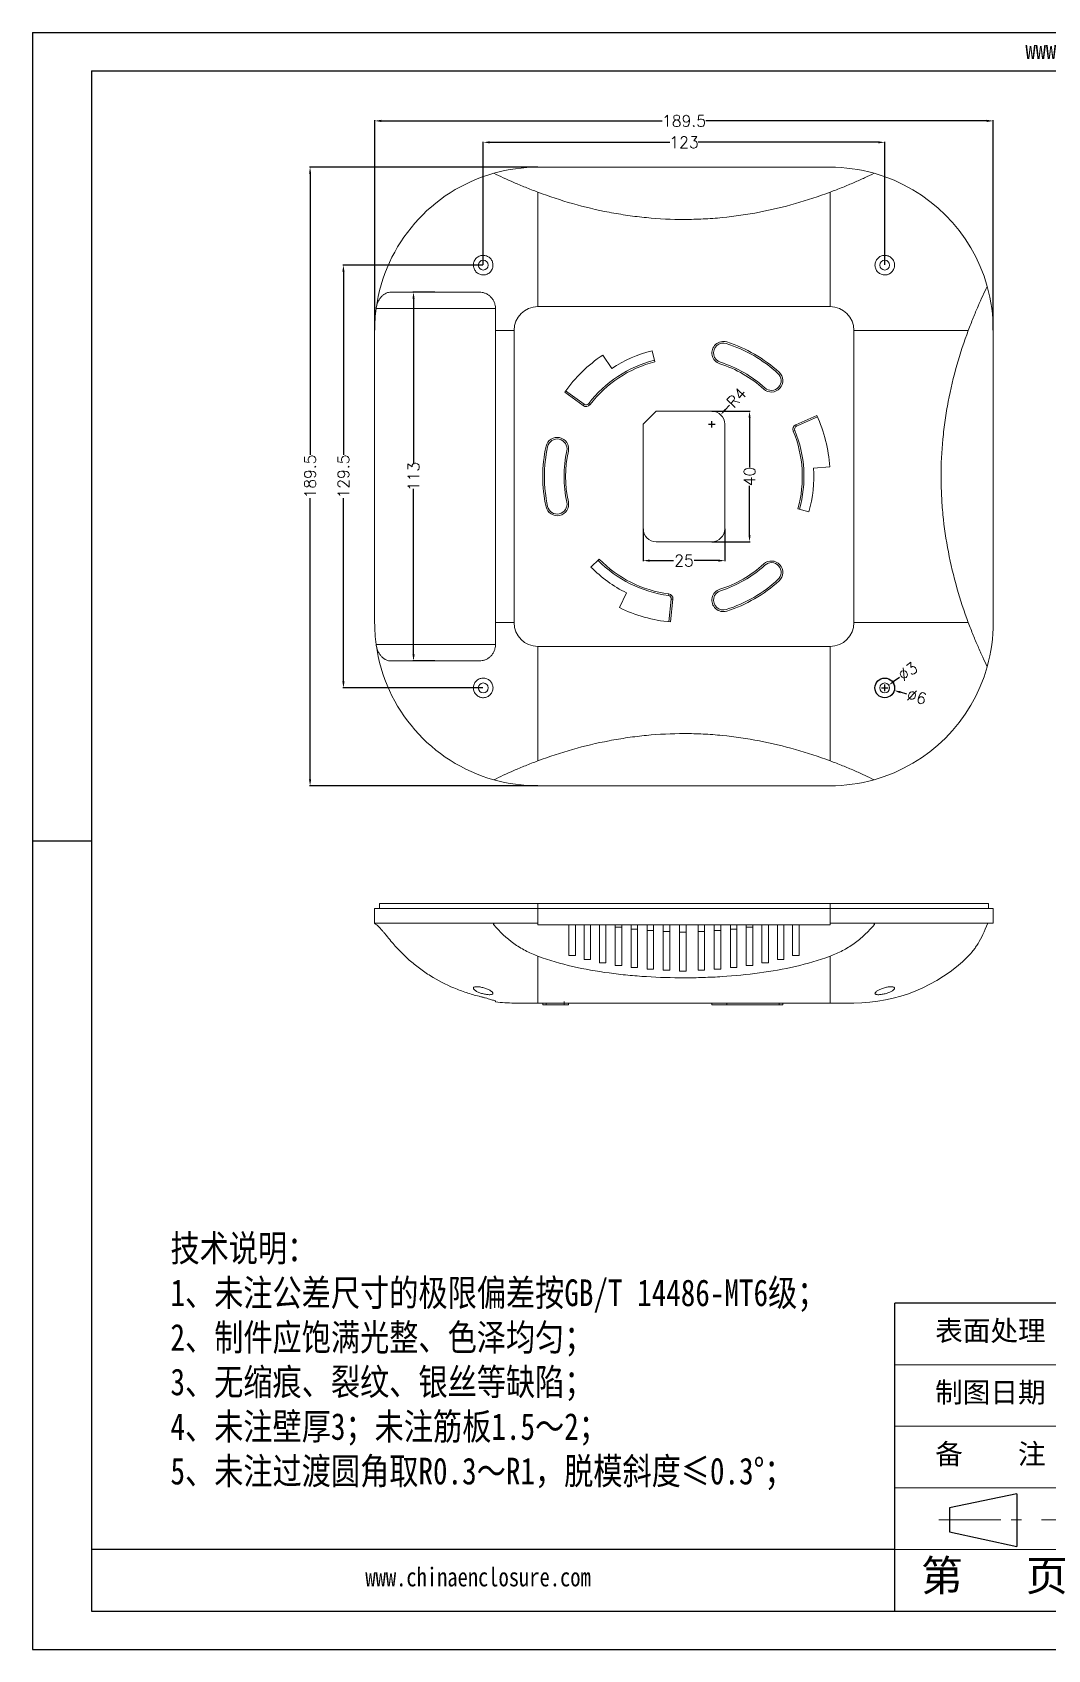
# Model space of a CAD drawing. Header units: inches. Extents: x 1848 to 4019, y 409 to 905.
# Drawn here: x 2683.7 to 2994.7, y 409.8 to 905.2 of the extents above; entities that cross this region are included whole.
import ezdxf

# ---------------------------------------------------------------- set-up
doc = ezdxf.new("R2010")
doc.units = ezdxf.units.IN
doc.linetypes.add('CENTER2', pattern=[28.575, 19.05, -3.175, 3.175, -3.175])
doc.layers.add('文字', color=81, linetype='Continuous')
for name, color, linetype, lineweight in [('粗实线', 7, 'Continuous', 30), ('细实线', 3, 'Continuous', 9), ('细点划线', 2, 'CENTER2', 9)]:
    doc.layers.add(name, color=color, linetype=linetype, lineweight=lineweight)
doc.styles.get("Standard").update_dxf_attribs({"font": 'txt', "bigfont": 'gbcbig.shx'})
doc.styles.add('宋体', font='', dxfattribs={"width": 0.8, "height": 3.5})
doc.styles.get('宋体').set_extended_font_data('SimSun')
doc.dimstyles.new('3.5', dxfattribs={"dimtxt": 3.5, "dimasz": 2, "dimexe": 0.18, "dimexo": 0.0625, "dimgap": 0.25, "dimtad": 0, "dimzin": 12, "dimdsep": 46, "dimtxsty": 'Standard', "dimcen": 1, "dimclrd": 3, "dimclre": 3, "dimadec": 0, "dimazin": 0, "dimtfac": 1, "dimtofl": 0, "dimtmove": 0, "dimatfit": 3, "dimfxl": 0, "dimtolj": 1, "dimtzin": 0, "dimarcsym": 0})

# ---------------------------------------------------------------- blocks, each defined once
blk = doc.blocks.new('*D66')
at = {"color": 3, "lineweight": -2, "transparency": 16777216}
for p, q in [((2838.49, 863.91), (2768.6, 863.91)), ((2768.78, 861.91), (2768.78, 775.83)), ((2768.78, 676.41), (2768.78, 762.5)), ((2838.49, 674.41), (2768.6, 674.41))]:
    blk.add_line(p, q, dxfattribs=at)
at = {"color": 3, "transparency": 16777216}
for points in [[(2768.45, 861.91), (2769.11, 861.91), (2768.78, 863.91)], [(2768.45, 676.41), (2769.11, 676.41), (2768.78, 674.41)]]:
    blk.add_solid(points, dxfattribs=at)
at = {"layer": 'Defpoints', "color": 0, "transparency": 16777216}
for p in [(2768.78, 863.91), (2838.56, 863.91), (2838.56, 674.41)]:
    blk.add_point(p, dxfattribs=at)
at = {"color": 0, "transparency": 16777216, "insert": (2768.78, 769.16), "char_height": 3.5, "attachment_point": 5, "rotation": 90}
blk.add_mtext('\\A1;189.5', dxfattribs=at)
blk = doc.blocks.new('*D67')
at = {"color": 3, "lineweight": -2, "transparency": 16777216}
for p, q in [((2788.56, 813.98), (2788.56, 878.28)), ((2790.56, 878.1), (2876.64, 878.1)), ((2976.06, 878.1), (2889.97, 878.1)), ((2978.06, 813.98), (2978.06, 878.28))]:
    blk.add_line(p, q, dxfattribs=at)
at = {"color": 3, "transparency": 16777216}
for points in [[(2790.56, 878.44), (2790.56, 877.77), (2788.56, 878.1)], [(2976.06, 878.44), (2976.06, 877.77), (2978.06, 878.1)]]:
    blk.add_solid(points, dxfattribs=at)
at = {"layer": 'Defpoints', "color": 0, "transparency": 16777216}
for p in [(2978.06, 878.1), (2788.56, 813.91), (2978.06, 813.91)]:
    blk.add_point(p, dxfattribs=at)
at = {"color": 0, "transparency": 16777216, "insert": (2883.31, 878.1), "char_height": 3.5, "attachment_point": 5}
blk.add_mtext('\\A1;189.5', dxfattribs=at)
blk = doc.blocks.new('*D68')
at = {"color": 3, "lineweight": -2, "transparency": 16777216}
for p, q in [((2821.81, 833.98), (2821.81, 871.72)), ((2823.81, 871.54), (2878.97, 871.54)), ((2942.81, 871.54), (2887.64, 871.54)), ((2944.81, 833.98), (2944.81, 871.72))]:
    blk.add_line(p, q, dxfattribs=at)
at = {"color": 3, "transparency": 16777216}
for points in [[(2823.81, 871.87), (2823.81, 871.2), (2821.81, 871.54)], [(2942.81, 871.87), (2942.81, 871.2), (2944.81, 871.54)]]:
    blk.add_solid(points, dxfattribs=at)
at = {"layer": 'Defpoints', "color": 0, "transparency": 16777216}
for p in [(2944.81, 871.54), (2821.81, 833.91), (2944.81, 833.91)]:
    blk.add_point(p, dxfattribs=at)
at = {"color": 0, "transparency": 16777216, "insert": (2883.31, 871.54), "char_height": 3.5, "attachment_point": 5}
blk.add_mtext('\\A1;123', dxfattribs=at)
blk = doc.blocks.new('*D69')
at = {"color": 3, "lineweight": -2, "transparency": 16777216}
for p, q in [((2821.74, 833.91), (2778.81, 833.91)), ((2778.99, 831.91), (2778.99, 775.83)), ((2778.99, 706.41), (2778.99, 762.5)), ((2821.74, 704.41), (2778.81, 704.41))]:
    blk.add_line(p, q, dxfattribs=at)
at = {"color": 3, "transparency": 16777216}
for points in [[(2778.66, 831.91), (2779.33, 831.91), (2778.99, 833.91)], [(2778.66, 706.41), (2779.33, 706.41), (2778.99, 704.41)]]:
    blk.add_solid(points, dxfattribs=at)
at = {"layer": 'Defpoints', "color": 0, "transparency": 16777216}
for p in [(2821.81, 833.91), (2778.99, 704.41), (2821.81, 704.41)]:
    blk.add_point(p, dxfattribs=at)
at = {"color": 0, "transparency": 16777216, "insert": (2778.99, 769.16), "char_height": 3.5, "attachment_point": 5, "rotation": 90}
blk.add_mtext('\\A1;129.5', dxfattribs=at)
blk = doc.blocks.new('*D70')
at = {"color": 3, "lineweight": -2, "transparency": 16777216}
for p, q in [((2806.99, 825.66), (2800.28, 825.66)), ((2800.46, 823.66), (2800.46, 772.91)), ((2800.46, 714.66), (2800.46, 765.41)), ((2806.99, 712.66), (2800.28, 712.66))]:
    blk.add_line(p, q, dxfattribs=at)
at = {"color": 3, "transparency": 16777216}
for points in [[(2800.13, 823.66), (2800.8, 823.66), (2800.46, 825.66)], [(2800.13, 714.66), (2800.8, 714.66), (2800.46, 712.66)]]:
    blk.add_solid(points, dxfattribs=at)
at = {"layer": 'Defpoints', "color": 0, "transparency": 16777216}
for p in [(2807.05, 825.66), (2800.46, 712.66), (2807.05, 712.66)]:
    blk.add_point(p, dxfattribs=at)
at = {"color": 0, "transparency": 16777216, "insert": (2800.46, 769.16), "char_height": 3.5, "attachment_point": 5, "rotation": 90}
blk.add_mtext('\\A1;113', dxfattribs=at)
blk = doc.blocks.new('*D71')
at = {"color": 3, "lineweight": -2, "transparency": 16777216}
for p, q in [((2943.81, 704.41), (2945.81, 704.41)), ((2944.81, 703.41), (2944.81, 705.41)), ((2949.28, 707.61), (2947.65, 706.45))]:
    blk.add_line(p, q, dxfattribs=at)
at = {"color": 3, "transparency": 16777216}
blk.add_solid([(2947.46, 706.72), (2947.85, 706.18), (2946.03, 705.29)], dxfattribs=at)
at = {"layer": 'Defpoints', "color": 0, "transparency": 16777216}
for p in [(2943.59, 703.54), (2946.03, 705.29)]:
    blk.add_point(p, dxfattribs=at)
at = {"color": 0, "transparency": 16777216, "insert": (2951.86, 709.45), "char_height": 3.5, "attachment_point": 5, "rotation": 35.5605}
blk.add_mtext('\\A1;∅3', dxfattribs=at)
blk = doc.blocks.new('*D72')
at = {"color": 3, "lineweight": -2, "transparency": 16777216}
for p, q in [((2943.81, 704.41), (2945.81, 704.41)), ((2944.81, 703.41), (2944.81, 705.41)), ((2951.55, 702.54), (2949.62, 703.08))]:
    blk.add_line(p, q, dxfattribs=at)
at = {"color": 3, "transparency": 16777216}
blk.add_solid([(2949.71, 703.4), (2949.54, 702.76), (2947.7, 703.61)], dxfattribs=at)
at = {"layer": 'Defpoints', "color": 0, "transparency": 16777216}
for p in [(2941.92, 705.22), (2947.7, 703.61)]:
    blk.add_point(p, dxfattribs=at)
at = {"color": 0, "transparency": 16777216, "insert": (2954.6, 701.7), "char_height": 3.5, "attachment_point": 5, "rotation": 344.4995}
blk.add_mtext('\\A1;∅6', dxfattribs=at)
blk = doc.blocks.new('*D73')
at = {"color": 3, "lineweight": -2, "transparency": 16777216}
for p, q in [((2891.87, 789.16), (2903.57, 789.16)), ((2903.39, 787.16), (2903.39, 772.04)), ((2903.39, 751.16), (2903.39, 766.29)), ((2891.87, 749.16), (2903.57, 749.16))]:
    blk.add_line(p, q, dxfattribs=at)
at = {"color": 3, "transparency": 16777216}
for points in [[(2903.06, 787.16), (2903.72, 787.16), (2903.39, 789.16)], [(2903.06, 751.16), (2903.72, 751.16), (2903.39, 749.16)]]:
    blk.add_solid(points, dxfattribs=at)
at = {"layer": 'Defpoints', "color": 0, "transparency": 16777216}
for p in [(2891.81, 789.16), (2903.39, 789.16), (2891.81, 749.16)]:
    blk.add_point(p, dxfattribs=at)
at = {"color": 0, "transparency": 16777216, "insert": (2903.39, 769.16), "char_height": 3.5, "attachment_point": 5, "rotation": 90}
blk.add_mtext('\\A1;40', dxfattribs=at)
blk = doc.blocks.new('*D74')
at = {"color": 3, "lineweight": -2, "transparency": 16777216}
for p, q in [((2870.81, 753.1), (2870.81, 743.22)), ((2895.81, 753.1), (2895.81, 743.22)), ((2872.81, 743.4), (2880.14, 743.4)), ((2893.81, 743.4), (2886.47, 743.4))]:
    blk.add_line(p, q, dxfattribs=at)
at = {"color": 3, "transparency": 16777216}
for points in [[(2872.81, 743.73), (2872.81, 743.07), (2870.81, 743.4)], [(2893.81, 743.73), (2893.81, 743.07), (2895.81, 743.4)]]:
    blk.add_solid(points, dxfattribs=at)
at = {"layer": 'Defpoints', "color": 0, "transparency": 16777216}
for p in [(2870.81, 753.16), (2895.81, 753.16), (2870.81, 743.4)]:
    blk.add_point(p, dxfattribs=at)
at = {"color": 0, "transparency": 16777216, "insert": (2883.31, 743.4), "char_height": 3.5, "attachment_point": 5}
blk.add_mtext('\\A1;25', dxfattribs=at)
blk = doc.blocks.new('*D75')
at = {"color": 3, "lineweight": -2, "transparency": 16777216}
for p, q in [((2897.26, 791.02), (2895.9, 789.55)), ((2890.81, 785.16), (2892.81, 785.16)), ((2891.81, 784.16), (2891.81, 786.16))]:
    blk.add_line(p, q, dxfattribs=at)
at = {"color": 3, "transparency": 16777216}
blk.add_solid([(2895.65, 789.78), (2896.14, 789.33), (2894.53, 788.09)], dxfattribs=at)
at = {"layer": 'Defpoints', "color": 0, "transparency": 16777216}
for p in [(2894.53, 788.09), (2891.81, 785.16)]:
    blk.add_point(p, dxfattribs=at)
at = {"color": 0, "transparency": 16777216, "insert": (2899.42, 793.33), "char_height": 3.5, "attachment_point": 5, "rotation": 47.0104}
blk.add_mtext('\\A1;R4', dxfattribs=at)

msp = doc.modelspace()

# ---------------------------------------------------------------- linework, layer by layer
for p, q in [((2683.704, 905.229), (3384.387, 905.229)), ((2683.704, 905.229), (2683.704, 409.797)), ((2701.835, 893.433), (3372.591, 893.433)), ((2701.835, 893.433), (2701.835, 421.593)), ((2701.835, 657.513), (2683.704, 657.513)), ((2683.704, 639.164), (2683.704, 409.797)), ((2825.056, 631.877), (2825.056, 632.377)), ((2941.556, 632.377), (2941.556, 631.877)), ((3089.487, 515.961), (2947.935, 515.961)), ((2947.935, 421.593), (2947.935, 515.961)), ((2947.935, 440.467), (2701.835, 440.467)), ((2701.835, 421.593), (3372.591, 421.593)), ((2683.704, 409.797), (3008.095, 409.797)), ((2683.704, 409.797), (3384.387, 409.797))]:
    msp.add_line(p, q)
at = {"color": 7, "linetype": 'Continuous', "lineweight": 15}
for p, q in [((2928.056, 863.914), (2838.556, 863.914)), ((2838.556, 821.206), (2838.556, 856.262)), ((2928.056, 821.206), (2928.056, 856.262)), ((2825.556, 820.664), (2789.014, 820.664)), ((2928.056, 821.206), (2838.556, 821.206)), ((2788.556, 813.914), (2788.556, 724.414)), ((2831.265, 813.914), (2825.556, 813.914)), ((2825.556, 724.414), (2825.556, 813.914)), ((2831.265, 813.914), (2831.265, 724.414)), ((2970.404, 813.914), (2935.348, 813.914)), ((2935.348, 724.414), (2935.348, 813.914)), ((2978.056, 724.414), (2978.056, 813.914)), ((2874.408, 804.305), (2873.549, 807.698)), ((2861.215, 802.21), (2858.436, 806.367)), ((2852.449, 790.893), (2846.771, 795.005)), ((2847.062, 795.411), (2852.742, 791.298)), ((2852.742, 791.298), (2852.449, 790.893)), ((2854.123, 791.5), (2854.52, 791.196)), ((2870.806, 785.164), (2874.806, 789.164)), ((2891.806, 789.164), (2874.806, 789.164)), ((2917.553, 785.024), (2923.953, 787.885)), ((2870.806, 785.164), (2870.806, 753.164)), ((2895.806, 753.164), (2895.806, 785.164)), ((2916.78, 783.079), (2917.241, 783.27)), ((2917.553, 785.024), (2917.757, 784.567)), ((2924.159, 787.43), (2917.757, 784.567)), ((2922.971, 771.774), (2927.96, 772.102)), ((2918.189, 759.3), (2921.557, 758.348)), ((2874.806, 749.164), (2891.806, 749.164)), ((2857.323, 743.888), (2854.814, 741.447)), ((2865.734, 733.509), (2863.524, 729.025)), ((2878.62, 733.219), (2878.555, 732.723)), ((2878.698, 724.652), (2879.421, 731.628)), ((2879.918, 731.577), (2879.196, 724.604)), ((2879.918, 731.577), (2879.421, 731.628)), ((2831.265, 724.414), (2825.556, 724.414)), ((2970.404, 724.414), (2935.348, 724.414)), ((2789.014, 717.664), (2825.556, 717.664)), ((2838.556, 682.067), (2838.556, 717.123)), ((2838.556, 717.123), (2928.056, 717.123)), ((2928.056, 682.067), (2928.056, 717.123)), ((2838.556, 674.414), (2928.056, 674.414)), ((2788.556, 636.877), (2788.556, 632.377)), ((2788.556, 636.877), (2838.556, 636.877)), ((2790.056, 638.377), (2790.056, 636.877)), ((2790.056, 638.377), (2838.556, 638.377)), ((2838.556, 638.377), (2838.556, 636.877)), ((2838.556, 638.377), (2928.056, 638.377)), ((2838.556, 636.877), (2838.556, 631.877)), ((2838.556, 636.877), (2928.056, 636.877)), ((2928.056, 638.377), (2928.056, 636.877)), ((2928.056, 638.377), (2976.556, 638.377)), ((2928.056, 636.877), (2928.056, 631.877)), ((2928.056, 636.877), (2978.056, 636.877)), ((2976.556, 638.377), (2976.556, 636.877)), ((2978.056, 636.877), (2978.056, 632.377)), ((2788.556, 632.377), (2789.014, 632.377)), ((2789.014, 632.377), (2825.056, 632.377)), ((2825.056, 632.377), (2838.556, 632.377)), ((2928.056, 631.877), (2838.556, 631.877)), ((2848.056, 622.455), (2848.056, 631.877)), ((2850.056, 631.877), (2850.056, 622.455)), ((2852.689, 621.236), (2852.689, 631.877)), ((2854.689, 631.877), (2854.689, 621.236)), ((2857.417, 620.224), (2857.417, 631.877)), ((2859.417, 631.877), (2859.417, 620.224)), ((2862.222, 619.4), (2862.222, 631.877)), ((2864.222, 631.877), (2864.222, 619.4)), ((2867.092, 618.746), (2867.092, 631.877)), ((2869.092, 631.877), (2869.092, 618.746)), ((2872.013, 618.25), (2872.013, 631.877)), ((2874.013, 631.877), (2874.013, 618.25)), ((2876.972, 617.9), (2876.972, 631.877)), ((2878.972, 631.877), (2878.972, 617.9)), ((2881.956, 617.689), (2881.956, 631.877)), ((2883.956, 631.877), (2883.956, 617.689)), ((2887.641, 617.903), (2887.641, 631.877)), ((2889.641, 631.877), (2889.641, 617.903)), ((2892.6, 618.252), (2892.6, 631.877)), ((2894.6, 631.877), (2894.6, 618.252)), ((2897.521, 618.748), (2897.521, 631.877)), ((2899.521, 631.877), (2899.521, 618.748)), ((2902.391, 619.402), (2902.391, 631.877)), ((2904.391, 631.877), (2904.391, 619.402)), ((2907.196, 620.226), (2907.196, 631.877)), ((2909.196, 631.877), (2909.196, 620.226)), ((2911.924, 621.238), (2911.924, 631.877)), ((2913.924, 631.877), (2913.924, 621.238)), ((2916.556, 622.457), (2916.556, 631.877)), ((2918.556, 631.877), (2918.556, 622.457)), ((2928.056, 632.377), (2941.556, 632.377)), ((2941.556, 632.377), (2976.199, 632.377)), ((2976.199, 632.377), (2978.056, 632.377)), ((2838.556, 607.877), (2838.556, 622.224)), ((2928.056, 607.877), (2928.056, 622.224)), ((2838.556, 607.877), (2831.265, 607.877)), ((2928.056, 607.877), (2838.556, 607.877)), ((2840.056, 607.877), (2840.056, 607.377)), ((2841.057, 607.377), (2840.056, 607.377)), ((2841.057, 607.377), (2841.057, 607.877)), ((2847.976, 607.377), (2841.057, 607.377)), ((2846.556, 608.377), (2846.556, 607.377)), ((2847.976, 607.377), (2847.976, 607.877)), ((2891.861, 607.877), (2891.861, 607.377)), ((2896.422, 607.377), (2891.861, 607.377)), ((2896.422, 607.377), (2896.422, 607.877)), ((2912.441, 607.377), (2896.422, 607.377)), ((2912.441, 607.377), (2912.441, 607.877)), ((2913.583, 607.377), (2912.441, 607.377)), ((2913.583, 607.377), (2913.583, 607.877)), ((2935.348, 607.877), (2928.056, 607.877))]:
    msp.add_line(p, q, dxfattribs=at)
for centre in [(2821.806, 833.914), (2944.806, 833.914), (2821.806, 704.414), (2944.806, 704.414)]:
    msp.add_circle(centre, 1.5, dxfattribs=at)
msp.add_circle((2944.806, 704.414), 3)
for centre, radius, start, end in [((2838.556, 813.914), 50, 105.66427, 172.24138), ((2838.556, 813.914), 50, 90, 105.66427), ((2928.056, 813.914), 50, 74.33573, 90), ((2928.056, 813.914), 50, 15.66427, 74.33573), ((2928.056, 813.914), 50, 0, 15.66427), ((2838.556, 813.914), 50, 172.24138, 180), ((2838.556, 813.914), 7.292, 90, 180), ((2928.056, 813.914), 7.292, 0, 90), ((2883.306, 769.164), 39.75, 104.21021, 123.7639), ((2895.361, 807.043), 3.5, 72.34727, 252.34727), ((2895.361, 807.043), 3, 72.34727, 252.34727), ((2883.306, 769.164), 42.75, 47.65273, 72.34727), ((2883.306, 769.164), 43.25, 47.65273, 72.34727), ((2883.306, 769.164), 44.75, 123.7639, 144.7297), ((2883.306, 769.164), 36.75, 104.21021, 142.57156), ((2883.306, 769.164), 36.25, 104.21021, 142.57156), ((2883.306, 769.164), 36.25, 47.65273, 72.34727), ((2883.306, 769.164), 36.75, 47.65273, 72.34727), ((2910.083, 798.543), 3.5, 227.65273, 47.65273), ((2910.083, 798.543), 3, 227.65273, 47.65273), ((2853.329, 792.108), 1.5, 234.08951, 322.57156), ((2853.329, 792.108), 1, 234.08951, 322.57156), ((2891.806, 785.164), 4, 0, 90), ((2883.306, 769.164), 44.75, 3.7639, 24.7297), ((2918.165, 783.654), 1.5, 114.08951, 202.57156), ((2883.306, 769.164), 36.25, 344.21021, 22.57156), ((2918.165, 783.654), 1, 114.08951, 202.57156), ((2883.306, 769.164), 36.75, 344.21021, 22.57156), ((2883.306, 769.164), 43.25, 167.65273, 192.34727), ((2883.306, 769.164), 42.75, 167.65273, 192.34727), ((2844.476, 777.664), 3.5, 347.65273, 167.65273), ((2844.476, 777.664), 3, 347.65273, 167.65273), ((2883.306, 769.164), 36.75, 167.65273, 192.34727), ((2883.306, 769.164), 36.25, 167.65273, 192.34727), ((2883.306, 769.164), 39.75, 344.21021, 3.7639), ((2844.476, 760.664), 3.5, 192.34727, 12.34727), ((2844.476, 760.664), 3, 192.34727, 12.34727), ((2874.806, 753.164), 4, 180, 270), ((2891.806, 753.164), 4, 270, 0), ((2883.306, 769.164), 36.75, 224.21021, 262.57156), ((2883.306, 769.164), 36.25, 224.21021, 262.57156), ((2910.083, 739.786), 3.5, 312.34727, 132.34727), ((2883.306, 769.164), 39.75, 224.21021, 243.7639), ((2883.306, 769.164), 36.25, 287.65273, 312.34727), ((2883.306, 769.164), 36.75, 287.65273, 312.34727), ((2910.083, 739.786), 3, 312.34727, 132.34727), ((2895.361, 731.286), 3.5, 107.65273, 287.65273), ((2895.361, 731.286), 3, 107.65273, 287.65273), ((2883.306, 769.164), 42.75, 287.65273, 312.34727), ((2883.306, 769.164), 43.25, 287.65273, 312.34727), ((2883.306, 769.164), 44.75, 243.7639, 264.7297), ((2878.426, 731.731), 1, 354.08951, 82.57156), ((2878.426, 731.731), 1.5, 354.08951, 82.57156), ((2838.556, 724.414), 50, 180, 187.75862), ((2838.556, 724.414), 7.292, 180, 270), ((2928.056, 724.414), 7.292, 270, 0), ((2928.056, 724.414), 50, 344.33573, 0), ((2838.556, 724.414), 50, 187.75862, 254.33573), ((2928.056, 724.414), 50, 285.66427, 344.33573), ((2838.556, 724.414), 50, 254.33573, 270), ((2928.056, 724.414), 50, 270, 285.66427), ((2935.348, 657.877), 50, 270, 314.51601), ((2831.265, 657.877), 50, 263.44446, 270)]:
    msp.add_arc(centre, radius, start, end, dxfattribs=at)
for points, knots in [([(2825.056, 862.057), (2826.87, 861.177), (2828.9, 860.231), (2831.724, 859.004), (2832.303, 858.756), (2833.491, 858.257), (2834.101, 858.005), (2835.957, 857.253), (2837.235, 856.754), (2838.556, 856.262)], [0, 0, 0, 0, 0.5, 0.5, 0.625, 0.625, 0.75, 0.75, 1, 1, 1, 1]), ([(2928.056, 856.262), (2929.38, 856.755), (2930.651, 857.251), (2933.098, 858.242), (2934.274, 858.737), (2935.968, 859.472), (2936.521, 859.717), (2937.603, 860.202), (2938.134, 860.443), (2939.68, 861.157), (2940.649, 861.617), (2941.556, 862.057)], [0, 0, 0, 0, 0.25, 0.25, 0.5, 0.5, 0.625, 0.625, 0.75, 0.75, 1, 1, 1, 1]), ([(2838.556, 856.262), (2842.021, 854.969), (2845.575, 853.794), (2852.842, 851.728), (2856.556, 850.837), (2861.295, 849.93), (2862.249, 849.759), (2864.16, 849.439), (2865.116, 849.29), (2867.987, 848.877), (2869.904, 848.648), (2875.666, 848.096), (2879.519, 847.912), (2885.318, 847.916), (2887.255, 847.964), (2890.164, 848.107), (2891.134, 848.166), (2893.077, 848.308), (2894.048, 848.392), (2898.877, 848.863), (2902.676, 849.42), (2910.151, 850.86), (2913.825, 851.742), (2921.043, 853.796), (2924.587, 854.967), (2928.056, 856.262)], [0, 0, 0, 0, 0.125, 0.125, 0.25, 0.25, 0.28125, 0.28125, 0.3125, 0.3125, 0.375, 0.375, 0.5, 0.5, 0.5625, 0.5625, 0.59375, 0.59375, 0.625, 0.625, 0.75, 0.75, 0.875, 0.875, 1, 1, 1, 1]), ([(2819.075, 835.155), (2818.991, 834.97), (2818.928, 834.782), (2818.839, 834.399), (2818.814, 834.201), (2818.802, 833.812), (2818.815, 833.62), (2818.877, 833.241), (2818.926, 833.054), (2819.058, 832.698), (2819.139, 832.528), (2819.336, 832.203), (2819.449, 832.049), (2819.701, 831.769), (2819.839, 831.641), (2820.144, 831.41), (2820.307, 831.309), (2820.82, 831.056), (2821.205, 830.949), (2821.791, 830.908), (2821.991, 830.913), (2822.39, 830.965), (2822.585, 831.01), (2822.966, 831.14), (2823.155, 831.227), (2823.505, 831.434), (2823.669, 831.554), (2823.973, 831.829), (2824.111, 831.983), (2824.35, 832.31), (2824.453, 832.488), (2824.621, 832.856), (2824.685, 833.045), (2824.774, 833.434), (2824.8, 833.633), (2824.811, 834.024), (2824.797, 834.219), (2824.733, 834.603), (2824.683, 834.788), (2824.549, 835.145), (2824.464, 835.319), (2824.266, 835.643), (2824.153, 835.793), (2823.899, 836.073), (2823.756, 836.202), (2823.454, 836.429), (2823.293, 836.527), (2822.95, 836.694), (2822.768, 836.763), (2822.397, 836.862), (2822.206, 836.894), (2821.815, 836.921), (2821.615, 836.915), (2821.222, 836.864), (2821.028, 836.819), (2820.643, 836.687), (2820.458, 836.602), (2820.109, 836.396), (2819.942, 836.273), (2819.638, 835.998), (2819.503, 835.847), (2819.263, 835.517), (2819.159, 835.34), (2819.075, 835.155)], [0, 0, 0, 0, 0.03125, 0.03125, 0.0625, 0.0625, 0.09375, 0.09375, 0.125, 0.125, 0.15625, 0.15625, 0.1875, 0.1875, 0.21875, 0.21875, 0.25, 0.25, 0.3125, 0.3125, 0.34375, 0.34375, 0.375, 0.375, 0.40625, 0.40625, 0.4375, 0.4375, 0.46875, 0.46875, 0.5, 0.5, 0.53125, 0.53125, 0.5625, 0.5625, 0.59375, 0.59375, 0.625, 0.625, 0.65625, 0.65625, 0.6875, 0.6875, 0.71875, 0.71875, 0.75, 0.75, 0.78125, 0.78125, 0.8125, 0.8125, 0.84375, 0.84375, 0.875, 0.875, 0.90625, 0.90625, 0.9375, 0.9375, 0.96875, 0.96875, 1, 1, 1, 1]), ([(2946.895, 836.068), (2946.747, 836.212), (2946.587, 836.337), (2946.244, 836.556), (2946.059, 836.648), (2945.681, 836.791), (2945.487, 836.843), (2945.091, 836.908), (2944.893, 836.92), (2944.501, 836.905), (2944.305, 836.879), (2943.929, 836.79), (2943.748, 836.728), (2943.399, 836.571), (2943.232, 836.475), (2942.923, 836.257), (2942.78, 836.135), (2942.516, 835.861), (2942.397, 835.712), (2942.191, 835.397), (2942.103, 835.229), (2941.958, 834.874), (2941.902, 834.689), (2941.827, 834.313), (2941.807, 834.121), (2941.806, 833.726), (2941.825, 833.53), (2941.901, 833.143), (2941.959, 832.95), (2942.114, 832.577), (2942.209, 832.4), (2942.436, 832.065), (2942.569, 831.905), (2942.862, 831.621), (2943.021, 831.495), (2943.368, 831.274), (2943.551, 831.182), (2943.928, 831.039), (2944.127, 830.986), (2944.523, 830.921), (2944.721, 830.909), (2945.118, 830.924), (2945.314, 830.951), (2945.692, 831.042), (2945.877, 831.105), (2946.229, 831.266), (2946.394, 831.362), (2946.703, 831.582), (2946.848, 831.708), (2947.109, 831.983), (2947.226, 832.13), (2947.43, 832.448), (2947.519, 832.619), (2947.66, 832.97), (2947.714, 833.152), (2947.788, 833.528), (2947.807, 833.723), (2947.806, 834.109), (2947.788, 834.303), (2947.711, 834.69), (2947.653, 834.883), (2947.5, 835.251), (2947.405, 835.428), (2947.175, 835.767), (2947.043, 835.924), (2946.895, 836.068)], [0, 0, 0, 0, 0.03125, 0.03125, 0.0625, 0.0625, 0.09375, 0.09375, 0.125, 0.125, 0.15625, 0.15625, 0.1875, 0.1875, 0.21875, 0.21875, 0.25, 0.25, 0.28125, 0.28125, 0.3125, 0.3125, 0.34375, 0.34375, 0.375, 0.375, 0.40625, 0.40625, 0.4375, 0.4375, 0.46875, 0.46875, 0.5, 0.5, 0.53125, 0.53125, 0.5625, 0.5625, 0.59375, 0.59375, 0.625, 0.625, 0.65625, 0.65625, 0.6875, 0.6875, 0.71875, 0.71875, 0.75, 0.75, 0.78125, 0.78125, 0.8125, 0.8125, 0.84375, 0.84375, 0.875, 0.875, 0.90625, 0.90625, 0.9375, 0.9375, 0.96875, 0.96875, 1, 1, 1, 1]), ([(2976.199, 827.414), (2975.319, 825.601), (2974.373, 823.571), (2973.146, 820.747), (2972.898, 820.168), (2972.399, 818.979), (2972.147, 818.37), (2971.395, 816.514), (2970.897, 815.236), (2970.404, 813.914)], [0, 0, 0, 0, 0.5, 0.5, 0.625, 0.625, 0.75, 0.75, 1, 1, 1, 1]), ([(2789.014, 820.664), (2789.066, 821.048), (2789.148, 821.417), (2789.309, 821.953), (2789.37, 822.13), (2789.502, 822.471), (2789.573, 822.635), (2789.725, 822.952), (2789.806, 823.104), (2789.977, 823.398), (2790.067, 823.54), (2790.346, 823.941), (2790.544, 824.18), (2790.964, 824.608), (2791.184, 824.795), (2791.634, 825.112), (2791.864, 825.243), (2792.575, 825.561), (2793.056, 825.664), (2793.543, 825.664)], [0, 0, 0, 0, 0.125, 0.125, 0.1875, 0.1875, 0.25, 0.25, 0.3125, 0.3125, 0.375, 0.375, 0.5, 0.5, 0.625, 0.625, 0.75, 0.75, 1, 1, 1, 1]), ([(2820.556, 825.664), (2819.895, 825.664), (2819.236, 825.664), (2817.93, 825.664), (2817.283, 825.664), (2815.356, 825.664), (2814.092, 825.664), (2810.365, 825.664), (2807.965, 825.664), (2805.077, 825.664), (2804.505, 825.664), (2803.384, 825.664), (2802.832, 825.664), (2801.207, 825.664), (2800.16, 825.664), (2797.132, 825.664), (2795.261, 825.664), (2793.543, 825.664)], [0, 0, 0, 0, 0.0625, 0.0625, 0.125, 0.125, 0.25, 0.25, 0.5, 0.5, 0.5625, 0.5625, 0.625, 0.625, 0.75, 0.75, 1, 1, 1, 1]), ([(2820.556, 825.664), (2820.883, 825.664), (2821.204, 825.633), (2821.836, 825.509), (2822.149, 825.415), (2822.75, 825.169), (2823.036, 825.019), (2823.576, 824.663), (2823.834, 824.455), (2824.298, 823.997), (2824.507, 823.747), (2824.876, 823.204), (2825.036, 822.91), (2825.291, 822.304), (2825.389, 821.989), (2825.523, 821.335), (2825.556, 821.001), (2825.556, 820.664)], [0, 0, 0, 0, 0.125, 0.125, 0.25, 0.25, 0.375, 0.375, 0.5, 0.5, 0.625, 0.625, 0.75, 0.75, 0.875, 0.875, 1, 1, 1, 1]), ([(2825.556, 813.914), (2825.556, 815.038), (2825.556, 816.164), (2825.556, 817.853), (2825.556, 818.415), (2825.556, 819.259), (2825.556, 819.54), (2825.556, 820.102), (2825.556, 820.382), (2825.556, 820.664)], [0, 0, 0, 0, 0.5, 0.5, 0.75, 0.75, 0.875, 0.875, 1, 1, 1, 1]), ([(2970.404, 813.914), (2969.111, 810.45), (2967.936, 806.896), (2965.87, 799.629), (2964.979, 795.915), (2964.072, 791.176), (2963.901, 790.221), (2963.581, 788.311), (2963.432, 787.355), (2963.019, 784.484), (2962.79, 782.567), (2962.238, 776.805), (2962.054, 772.952), (2962.058, 767.153), (2962.106, 765.216), (2962.249, 762.307), (2962.308, 761.336), (2962.45, 759.394), (2962.534, 758.423), (2963.005, 753.594), (2963.562, 749.795), (2965.002, 742.32), (2965.884, 738.646), (2967.938, 731.428), (2969.109, 727.884), (2970.404, 724.414)], [0, 0, 0, 0, 0.125, 0.125, 0.25, 0.25, 0.28125, 0.28125, 0.3125, 0.3125, 0.375, 0.375, 0.5, 0.5, 0.5625, 0.5625, 0.59375, 0.59375, 0.625, 0.625, 0.75, 0.75, 0.875, 0.875, 1, 1, 1, 1]), ([(2825.556, 717.664), (2825.556, 718.229), (2825.556, 718.79), (2825.556, 719.915), (2825.556, 720.477), (2825.556, 722.165), (2825.556, 723.29), (2825.556, 724.414)], [0, 0, 0, 0, 0.25, 0.25, 0.5, 0.5, 1, 1, 1, 1]), ([(2970.404, 724.414), (2970.897, 723.091), (2971.393, 721.82), (2972.384, 719.373), (2972.879, 718.197), (2973.614, 716.503), (2973.859, 715.95), (2974.344, 714.868), (2974.585, 714.337), (2975.299, 712.79), (2975.759, 711.822), (2976.199, 710.914)], [0, 0, 0, 0, 0.25, 0.25, 0.5, 0.5, 0.625, 0.625, 0.75, 0.75, 1, 1, 1, 1]), ([(2793.543, 712.664), (2793.056, 712.664), (2792.576, 712.768), (2791.867, 713.084), (2791.634, 713.217), (2791.187, 713.532), (2790.971, 713.715), (2790.658, 714.032), (2790.556, 714.145), (2790.356, 714.386), (2790.259, 714.514), (2789.979, 714.914), (2789.808, 715.206), (2789.578, 715.683), (2789.505, 715.85), (2789.373, 716.191), (2789.313, 716.365), (2789.15, 716.901), (2789.067, 717.28), (2789.014, 717.664)], [0, 0, 0, 0, 0.25, 0.25, 0.375, 0.375, 0.5, 0.5, 0.5625, 0.5625, 0.625, 0.625, 0.75, 0.75, 0.8125, 0.8125, 0.875, 0.875, 1, 1, 1, 1]), ([(2825.556, 717.664), (2825.556, 717.328), (2825.523, 716.999), (2825.392, 716.351), (2825.293, 716.03), (2825.037, 715.421), (2824.881, 715.133), (2824.513, 714.589), (2824.3, 714.334), (2823.837, 713.877), (2823.585, 713.673), (2823.039, 713.312), (2822.752, 713.161), (2822.156, 712.916), (2821.844, 712.822), (2821.206, 712.696), (2820.883, 712.664), (2820.556, 712.664)], [0, 0, 0, 0, 0.125, 0.125, 0.25, 0.25, 0.375, 0.375, 0.5, 0.5, 0.625, 0.625, 0.75, 0.75, 0.875, 0.875, 1, 1, 1, 1]), ([(2793.543, 712.664), (2793.974, 712.664), (2794.416, 712.664), (2795.318, 712.664), (2795.778, 712.664), (2797.187, 712.664), (2798.163, 712.664), (2800.189, 712.664), (2801.238, 712.664), (2802.867, 712.664), (2803.419, 712.664), (2804.542, 712.664), (2805.114, 712.664), (2807.998, 712.664), (2810.393, 712.664), (2815.35, 712.664), (2817.913, 712.664), (2820.556, 712.664)], [0, 0, 0, 0, 0.0625, 0.0625, 0.125, 0.125, 0.25, 0.25, 0.375, 0.375, 0.4375, 0.4375, 0.5, 0.5, 0.75, 0.75, 1, 1, 1, 1]), ([(2819.721, 702.258), (2819.87, 702.114), (2820.03, 701.989), (2820.373, 701.771), (2820.559, 701.679), (2820.936, 701.536), (2821.13, 701.485), (2821.527, 701.421), (2821.725, 701.409), (2822.116, 701.424), (2822.312, 701.451), (2822.689, 701.541), (2822.87, 701.603), (2823.218, 701.76), (2823.385, 701.856), (2823.693, 702.075), (2823.836, 702.197), (2824.1, 702.471), (2824.218, 702.62), (2824.424, 702.936), (2824.512, 703.104), (2824.657, 703.459), (2824.712, 703.644), (2824.787, 704.02), (2824.806, 704.213), (2824.807, 704.608), (2824.788, 704.803), (2824.711, 705.19), (2824.653, 705.383), (2824.497, 705.756), (2824.402, 705.933), (2824.174, 706.268), (2824.04, 706.427), (2823.748, 706.711), (2823.588, 706.837), (2823.241, 707.057), (2823.058, 707.148), (2822.68, 707.292), (2822.482, 707.344), (2822.086, 707.408), (2821.887, 707.42), (2821.491, 707.404), (2821.294, 707.377), (2820.916, 707.286), (2820.732, 707.222), (2820.38, 707.061), (2820.216, 706.965), (2819.907, 706.744), (2819.761, 706.617), (2819.501, 706.343), (2819.385, 706.195), (2819.18, 705.877), (2819.092, 705.706), (2818.951, 705.354), (2818.898, 705.173), (2818.825, 704.797), (2818.806, 704.602), (2818.807, 704.215), (2818.826, 704.022), (2818.903, 703.634), (2818.962, 703.441), (2819.115, 703.074), (2819.211, 702.897), (2819.441, 702.558), (2819.573, 702.401), (2819.721, 702.258)], [0, 0, 0, 0, 0.03125, 0.03125, 0.0625, 0.0625, 0.09375, 0.09375, 0.125, 0.125, 0.15625, 0.15625, 0.1875, 0.1875, 0.21875, 0.21875, 0.25, 0.25, 0.28125, 0.28125, 0.3125, 0.3125, 0.34375, 0.34375, 0.375, 0.375, 0.40625, 0.40625, 0.4375, 0.4375, 0.46875, 0.46875, 0.5, 0.5, 0.53125, 0.53125, 0.5625, 0.5625, 0.59375, 0.59375, 0.625, 0.625, 0.65625, 0.65625, 0.6875, 0.6875, 0.71875, 0.71875, 0.75, 0.75, 0.78125, 0.78125, 0.8125, 0.8125, 0.84375, 0.84375, 0.875, 0.875, 0.90625, 0.90625, 0.9375, 0.9375, 0.96875, 0.96875, 1, 1, 1, 1]), ([(2945.951, 701.641), (2946.14, 701.719), (2946.319, 701.815), (2946.656, 702.043), (2946.815, 702.177), (2947.099, 702.469), (2947.225, 702.628), (2947.445, 702.972), (2947.535, 703.152), (2947.678, 703.525), (2947.731, 703.719), (2947.797, 704.107), (2947.811, 704.301), (2947.8, 704.69), (2947.776, 704.883), (2947.693, 705.255), (2947.633, 705.437), (2947.481, 705.787), (2947.39, 705.952), (2947.177, 706.262), (2947.055, 706.409), (2946.786, 706.677), (2946.64, 706.797), (2946.325, 707.009), (2946.154, 707.102), (2945.799, 707.252), (2945.616, 707.31), (2945.235, 707.39), (2945.036, 707.412), (2944.641, 707.416), (2944.444, 707.399), (2944.05, 707.324), (2943.852, 707.266), (2943.479, 707.112), (2943.3, 707.017), (2942.958, 706.786), (2942.802, 706.655), (2942.517, 706.364), (2942.388, 706.202), (2942.17, 705.86), (2942.079, 705.68), (2941.934, 705.303), (2941.881, 705.109), (2941.815, 704.719), (2941.802, 704.52), (2941.814, 704.129), (2941.838, 703.937), (2941.924, 703.561), (2941.985, 703.376), (2942.139, 703.029), (2942.232, 702.863), (2942.448, 702.551), (2942.571, 702.405), (2942.84, 702.141), (2942.986, 702.022), (2943.304, 701.811), (2943.472, 701.721), (2943.999, 701.5), (2944.387, 701.418), (2944.974, 701.413), (2945.172, 701.43), (2945.568, 701.506), (2945.762, 701.563), (2945.951, 701.641)], [0, 0, 0, 0, 0.03125, 0.03125, 0.0625, 0.0625, 0.09375, 0.09375, 0.125, 0.125, 0.15625, 0.15625, 0.1875, 0.1875, 0.21875, 0.21875, 0.25, 0.25, 0.28125, 0.28125, 0.3125, 0.3125, 0.34375, 0.34375, 0.375, 0.375, 0.40625, 0.40625, 0.4375, 0.4375, 0.46875, 0.46875, 0.5, 0.5, 0.53125, 0.53125, 0.5625, 0.5625, 0.59375, 0.59375, 0.625, 0.625, 0.65625, 0.65625, 0.6875, 0.6875, 0.71875, 0.71875, 0.75, 0.75, 0.78125, 0.78125, 0.8125, 0.8125, 0.84375, 0.84375, 0.875, 0.875, 0.9375, 0.9375, 0.96875, 0.96875, 1, 1, 1, 1]), ([(2838.556, 682.067), (2842.021, 683.36), (2845.575, 684.535), (2852.842, 686.601), (2856.556, 687.492), (2861.295, 688.399), (2862.249, 688.57), (2864.16, 688.89), (2865.116, 689.039), (2867.987, 689.451), (2869.904, 689.681), (2875.666, 690.233), (2879.519, 690.417), (2885.318, 690.413), (2887.255, 690.365), (2890.164, 690.222), (2891.134, 690.163), (2893.077, 690.02), (2894.048, 689.937), (2898.877, 689.466), (2902.676, 688.909), (2910.151, 687.469), (2913.825, 686.586), (2921.043, 684.533), (2924.587, 683.362), (2928.056, 682.067)], [0, 0, 0, 0, 0.125, 0.125, 0.25, 0.25, 0.28125, 0.28125, 0.3125, 0.3125, 0.375, 0.375, 0.5, 0.5, 0.5625, 0.5625, 0.59375, 0.59375, 0.625, 0.625, 0.75, 0.75, 0.875, 0.875, 1, 1, 1, 1]), ([(2825.056, 676.271), (2826.87, 677.152), (2828.9, 678.098), (2831.724, 679.325), (2832.303, 679.573), (2833.491, 680.072), (2834.101, 680.324), (2835.957, 681.076), (2837.235, 681.574), (2838.556, 682.067)], [0, 0, 0, 0, 0.5, 0.5, 0.625, 0.625, 0.75, 0.75, 1, 1, 1, 1]), ([(2928.056, 682.067), (2929.38, 681.574), (2930.651, 681.078), (2933.098, 680.087), (2934.274, 679.592), (2935.968, 678.856), (2936.521, 678.612), (2937.603, 678.127), (2938.134, 677.886), (2939.68, 677.172), (2940.649, 676.712), (2941.556, 676.271)], [0, 0, 0, 0, 0.25, 0.25, 0.5, 0.5, 0.625, 0.625, 0.75, 0.75, 1, 1, 1, 1]), ([(2788.556, 632.377), (2789.066, 631.877), (2789.148, 631.833), (2789.309, 631.711), (2789.37, 631.66), (2789.502, 631.542), (2789.573, 631.475), (2789.725, 631.326), (2789.806, 631.244), (2789.977, 631.067), (2790.067, 630.97), (2790.346, 630.668), (2790.544, 630.446), (2790.964, 629.967), (2791.184, 629.711), (2791.634, 629.183), (2791.864, 628.908), (2792.575, 628.057), (2793.056, 627.473), (2793.543, 626.877)], [0, 0, 0, 0, 0.125, 0.125, 0.1875, 0.1875, 0.25, 0.25, 0.3125, 0.3125, 0.375, 0.375, 0.5, 0.5, 0.625, 0.625, 0.75, 0.75, 1, 1, 1, 1]), ([(2825.056, 631.877), (2826.87, 629.68), (2828.9, 627.771), (2831.724, 625.742), (2832.303, 625.354), (2833.491, 624.615), (2834.101, 624.264), (2835.957, 623.279), (2837.235, 622.709), (2838.556, 622.224)], [0, 0, 0, 0, 0.5, 0.5, 0.625, 0.625, 0.75, 0.75, 1, 1, 1, 1]), ([(2928.056, 622.224), (2929.38, 622.709), (2930.651, 623.278), (2933.098, 624.575), (2934.274, 625.303), (2935.968, 626.515), (2936.521, 626.939), (2937.603, 627.828), (2938.134, 628.294), (2939.68, 629.743), (2940.649, 630.777), (2941.556, 631.877)], [0, 0, 0, 0, 0.25, 0.25, 0.5, 0.5, 0.625, 0.625, 0.75, 0.75, 1, 1, 1, 1]), ([(2976.4, 632.377), (2975.319, 629.68), (2974.373, 627.771), (2973.146, 625.742), (2972.898, 625.354), (2972.399, 624.615), (2972.147, 624.264), (2971.395, 623.279), (2970.897, 622.709), (2970.404, 622.224)], [0, 0, 0, 0, 0.5, 0.5, 0.625, 0.625, 0.75, 0.75, 1, 1, 1, 1]), ([(2820.556, 609.937), (2819.895, 610.101), (2819.236, 610.277), (2817.93, 610.654), (2817.283, 610.855), (2815.356, 611.492), (2814.092, 611.966), (2810.365, 613.532), (2807.965, 614.771), (2805.077, 616.575), (2804.505, 616.949), (2803.384, 617.716), (2802.832, 618.109), (2801.207, 619.321), (2800.16, 620.169), (2797.132, 622.835), (2795.261, 624.773), (2793.543, 626.877)], [0, 0, 0, 0, 0.0625, 0.0625, 0.125, 0.125, 0.25, 0.25, 0.5, 0.5, 0.5625, 0.5625, 0.625, 0.625, 0.75, 0.75, 1, 1, 1, 1]), ([(2838.556, 622.224), (2842.021, 620.953), (2845.575, 619.932), (2852.842, 618.251), (2856.556, 617.593), (2861.295, 616.95), (2862.249, 616.83), (2864.16, 616.61), (2865.116, 616.508), (2867.987, 616.23), (2869.904, 616.079), (2875.666, 615.721), (2879.519, 615.606), (2885.318, 615.608), (2887.255, 615.639), (2890.164, 615.73), (2891.134, 615.767), (2893.077, 615.859), (2894.048, 615.913), (2898.877, 616.219), (2902.676, 616.588), (2910.151, 617.609), (2913.825, 618.262), (2921.043, 619.934), (2924.587, 620.951), (2928.056, 622.224)], [0, 0, 0, 0, 0.125, 0.125, 0.25, 0.25, 0.28125, 0.28125, 0.3125, 0.3125, 0.375, 0.375, 0.5, 0.5, 0.5625, 0.5625, 0.59375, 0.59375, 0.625, 0.625, 0.75, 0.75, 0.875, 0.875, 1, 1, 1, 1]), ([(2819.075, 612.749), (2818.991, 612.712), (2818.928, 612.667), (2818.839, 612.565), (2818.814, 612.507), (2818.802, 612.384), (2818.815, 612.318), (2818.877, 612.178), (2818.926, 612.105), (2819.058, 611.956), (2819.139, 611.88), (2819.336, 611.726), (2819.449, 611.648), (2819.701, 611.495), (2819.839, 611.42), (2820.144, 611.27), (2820.307, 611.198), (2820.82, 610.99), (2821.205, 610.863), (2821.791, 610.705), (2821.991, 610.658), (2822.39, 610.575), (2822.585, 610.541), (2822.966, 610.486), (2823.155, 610.465), (2823.505, 610.44), (2823.669, 610.435), (2823.973, 610.441), (2824.111, 610.452), (2824.35, 610.489), (2824.453, 610.515), (2824.621, 610.582), (2824.685, 610.621), (2824.774, 610.713), (2824.8, 610.766), (2824.811, 610.879), (2824.797, 610.941), (2824.733, 611.072), (2824.683, 611.141), (2824.549, 611.284), (2824.464, 611.359), (2824.266, 611.511), (2824.153, 611.587), (2823.899, 611.741), (2823.756, 611.819), (2823.454, 611.972), (2823.293, 612.046), (2822.95, 612.192), (2822.768, 612.263), (2822.397, 612.396), (2822.206, 612.459), (2821.815, 612.575), (2821.615, 612.628), (2821.222, 612.72), (2821.028, 612.759), (2820.643, 612.822), (2820.458, 612.845), (2820.109, 612.874), (2819.942, 612.88), (2819.638, 612.873), (2819.503, 612.86), (2819.263, 612.818), (2819.159, 612.787), (2819.075, 612.749)], [0, 0, 0, 0, 0.03125, 0.03125, 0.0625, 0.0625, 0.09375, 0.09375, 0.125, 0.125, 0.15625, 0.15625, 0.1875, 0.1875, 0.21875, 0.21875, 0.25, 0.25, 0.3125, 0.3125, 0.34375, 0.34375, 0.375, 0.375, 0.40625, 0.40625, 0.4375, 0.4375, 0.46875, 0.46875, 0.5, 0.5, 0.53125, 0.53125, 0.5625, 0.5625, 0.59375, 0.59375, 0.625, 0.625, 0.65625, 0.65625, 0.6875, 0.6875, 0.71875, 0.71875, 0.75, 0.75, 0.78125, 0.78125, 0.8125, 0.8125, 0.84375, 0.84375, 0.875, 0.875, 0.90625, 0.90625, 0.9375, 0.9375, 0.96875, 0.96875, 1, 1, 1, 1]), ([(2820.556, 609.937), (2820.883, 609.855), (2821.204, 609.774), (2821.836, 609.61), (2822.149, 609.527), (2822.75, 609.365), (2823.036, 609.286), (2823.576, 609.133), (2823.834, 609.059), (2824.298, 608.921), (2824.507, 608.857), (2824.876, 608.738), (2825.036, 608.683), (2825.291, 608.587), (2825.389, 608.545), (2825.523, 608.473), (2825.556, 608.444), (2825.556, 608.421)], [0, 0, 0, 0, 0.125, 0.125, 0.25, 0.25, 0.375, 0.375, 0.5, 0.5, 0.625, 0.625, 0.75, 0.75, 0.875, 0.875, 1, 1, 1, 1]), ([(2946.895, 612.874), (2946.747, 612.88), (2946.587, 612.878), (2946.244, 612.855), (2946.059, 612.834), (2945.681, 612.776), (2945.487, 612.74), (2945.091, 612.651), (2944.893, 612.601), (2944.501, 612.488), (2944.305, 612.426), (2943.929, 612.295), (2943.748, 612.226), (2943.399, 612.081), (2943.232, 612.006), (2942.923, 611.854), (2942.78, 611.778), (2942.516, 611.623), (2942.397, 611.545), (2942.191, 611.394), (2942.103, 611.32), (2941.958, 611.174), (2941.902, 611.104), (2941.827, 610.972), (2941.807, 610.909), (2941.806, 610.791), (2941.825, 610.738), (2941.901, 610.643), (2941.959, 610.601), (2942.114, 610.53), (2942.209, 610.502), (2942.436, 610.46), (2942.569, 610.446), (2942.862, 610.435), (2943.021, 610.437), (2943.368, 610.457), (2943.551, 610.475), (2943.928, 610.525), (2944.127, 610.557), (2944.523, 610.635), (2944.721, 610.681), (2945.118, 610.783), (2945.314, 610.84), (2945.692, 610.961), (2945.877, 611.027), (2946.229, 611.165), (2946.394, 611.236), (2946.703, 611.383), (2946.848, 611.46), (2947.109, 611.613), (2947.226, 611.69), (2947.43, 611.844), (2947.519, 611.921), (2947.66, 612.071), (2947.714, 612.144), (2947.788, 612.285), (2947.807, 612.353), (2947.806, 612.479), (2947.788, 612.538), (2947.711, 612.644), (2947.653, 612.691), (2947.5, 612.771), (2947.405, 612.803), (2947.175, 612.852), (2947.043, 612.867), (2946.895, 612.874)], [0, 0, 0, 0, 0.03125, 0.03125, 0.0625, 0.0625, 0.09375, 0.09375, 0.125, 0.125, 0.15625, 0.15625, 0.1875, 0.1875, 0.21875, 0.21875, 0.25, 0.25, 0.28125, 0.28125, 0.3125, 0.3125, 0.34375, 0.34375, 0.375, 0.375, 0.40625, 0.40625, 0.4375, 0.4375, 0.46875, 0.46875, 0.5, 0.5, 0.53125, 0.53125, 0.5625, 0.5625, 0.59375, 0.59375, 0.625, 0.625, 0.65625, 0.65625, 0.6875, 0.6875, 0.71875, 0.71875, 0.75, 0.75, 0.78125, 0.78125, 0.8125, 0.8125, 0.84375, 0.84375, 0.875, 0.875, 0.90625, 0.90625, 0.9375, 0.9375, 0.96875, 0.96875, 1, 1, 1, 1]), ([(2825.556, 608.203), (2825.556, 608.203), (2825.556, 608.22), (2825.556, 608.272), (2825.556, 608.295), (2825.556, 608.336), (2825.556, 608.351), (2825.556, 608.384), (2825.556, 608.401), (2825.556, 608.421)], [0, 0, 0, 0, 0.5, 0.5, 0.75, 0.75, 0.875, 0.875, 1, 1, 1, 1])]:
    msp.add_open_spline(points, degree=3, knots=knots, dxfattribs=at)
at = {"color": 8, "linetype": 'Continuous', "lineweight": 15}
for points, knots in [([(2857.408, 631.826), (2857.874, 631.826), (2858.542, 631.826), (2859.213, 631.826), (2859.417, 631.826)], [0, 0, 0, 0, 0.6969425, 1, 1, 1, 1]), ([(2862.199, 631.077), (2862.665, 631.077), (2863.338, 631.077), (2864.014, 631.077), (2864.222, 631.077)], [0, 0, 0, 0, 0.6917755, 1, 1, 1, 1]), ([(2867.092, 630.49), (2867.543, 630.49), (2868.209, 630.49), (2868.877, 630.49), (2869.092, 630.49)], [0, 0, 0, 0, 0.6775668, 1, 1, 1, 1]), ([(2872.013, 630.052), (2872.455, 630.052), (2873.12, 630.052), (2873.789, 630.052), (2874.013, 630.052)], [0, 0, 0, 0, 0.6641142, 1, 1, 1, 1]), ([(2876.972, 629.756), (2877.403, 629.756), (2878.068, 629.756), (2878.736, 629.756), (2878.972, 629.756)], [0, 0, 0, 0, 0.6480805, 1, 1, 1, 1]), ([(2881.956, 629.594), (2882.375, 629.594), (2883.04, 629.594), (2883.708, 629.594), (2883.956, 629.594)], [0, 0, 0, 0, 0.6296756, 1, 1, 1, 1]), ([(2887.641, 629.756), (2887.977, 629.756), (2888.645, 629.756), (2889.31, 629.756), (2889.641, 629.756)], [0, 0, 0, 0, 0.5018374, 1, 1, 1, 1]), ([(2892.6, 630.052), (2892.925, 630.052), (2893.593, 630.052), (2894.258, 630.052), (2894.6, 630.052)], [0, 0, 0, 0, 0.4857954, 1, 1, 1, 1]), ([(2897.521, 630.489), (2897.836, 630.489), (2898.504, 630.489), (2899.17, 630.489), (2899.521, 630.489)], [0, 0, 0, 0, 0.4723493, 1, 1, 1, 1]), ([(2902.391, 631.077), (2902.699, 631.077), (2903.375, 631.077), (2904.048, 631.077), (2904.414, 631.077)], [0, 0, 0, 0, 0.4564196, 1, 1, 1, 1]), ([(2907.196, 631.826), (2907.5, 631.826), (2908.171, 631.826), (2908.839, 631.826), (2909.204, 631.826)], [0, 0, 0, 0, 0.4523592, 1, 1, 1, 1])]:
    msp.add_open_spline(points, degree=3, knots=knots, dxfattribs=at)
at = {"color": 7, "linetype": 'Continuous', "lineweight": 15}
for points in [[(2848.056, 622.455), (2848.723, 622.455), (2849.39, 622.455), (2850.056, 622.455)], [(2852.689, 621.236), (2853.356, 621.236), (2854.023, 621.236), (2854.689, 621.236)], [(2857.417, 620.224), (2858.083, 620.224), (2858.75, 620.224), (2859.417, 620.224)], [(2862.222, 619.4), (2862.889, 619.4), (2863.556, 619.4), (2864.222, 619.4)], [(2902.391, 619.402), (2903.057, 619.402), (2903.724, 619.402), (2904.391, 619.402)], [(2907.196, 620.226), (2907.863, 620.226), (2908.53, 620.226), (2909.196, 620.226)], [(2911.924, 621.238), (2912.59, 621.238), (2913.257, 621.238), (2913.924, 621.238)], [(2916.556, 622.457), (2917.223, 622.457), (2917.89, 622.457), (2918.556, 622.457)], [(2867.092, 618.746), (2867.759, 618.746), (2868.426, 618.746), (2869.092, 618.746)], [(2872.013, 618.25), (2872.68, 618.25), (2873.346, 618.25), (2874.013, 618.25)], [(2876.972, 617.9), (2877.638, 617.9), (2878.305, 617.9), (2878.972, 617.9)], [(2881.956, 617.689), (2882.622, 617.689), (2883.289, 617.689), (2883.956, 617.689)], [(2887.641, 617.903), (2888.308, 617.903), (2888.975, 617.903), (2889.641, 617.903)], [(2892.6, 618.252), (2893.267, 618.252), (2893.933, 618.252), (2894.6, 618.252)], [(2897.521, 618.748), (2898.187, 618.748), (2898.854, 618.748), (2899.521, 618.748)]]:
    msp.add_open_spline(points, degree=3, dxfattribs=at)
at = {"layer": '粗实线', "color": 7}
for p, q in [((2985.236, 457.575), (2964.614, 453.204)), ((2985.236, 457.575), (2985.236, 441.413)), ((2964.614, 453.204), (2964.614, 445.911)), ((2964.614, 445.911), (2985.236, 441.413))]:
    msp.add_line(p, q, dxfattribs=at)
at = {"layer": '细实线', "color": 7}
for p, q in [((3089.487, 497.088), (2947.935, 497.088)), ((3089.487, 478.214), (2947.935, 478.214)), ((3372.591, 459.341), (2947.935, 459.341)), ((3089.487, 440.467), (2947.935, 440.467))]:
    msp.add_line(p, q, dxfattribs=at)
at = {"layer": '细点划线', "color": 7}
for p, q in [((2961.326, 449.557), (2986.816, 449.557)), ((2992.867, 449.557), (3013.589, 449.557))]:
    msp.add_line(p, q, dxfattribs=at)

# ---------------------------------------------------------------- texts
at = {"char_height": 6.2069, "width": 3527.69517, "attachment_point": 1}
for s, insert in [('{\\fSimHei|b0|i0|c134|p49;表面处理}', (2960.244, 510.605)), ('{\\fSimHei|b0|i0|c134|p49;制图日期}', (2960.244, 491.732)), ('{\\fSimHei|b0|i0|c134|p49;备    注}', (2960.244, 472.858))]:
    msp.add_mtext(s, dxfattribs=dict(at, insert=insert))
at = {"layer": '文字', "color": 0, "attachment_point": 1, "style": '宋体'}
for s, insert, char_height, width in [('www.chinaenclosure.com', (2987.891, 902.852), 5.76693, 101.31949), ('{\\H1.111x;技术说明：\\P1、未注公差尺寸的极限偏差按GB/T 14486-MT6级；\\P2、制件应饱满光整、色泽均匀；\\P3、无缩痕、裂纹、银丝等缺陷；\\P4、未注壁厚3；未注筋板1.5～2；\\P5、未注过渡圆角取R0.3～R1，脱模斜度≤0.3%%D；}', (2726.009, 536.877), 7.3725, 268.53123), ('www.chinaenclosure.com', (2785.708, 434.944), 5.76693, 101.31949)]:
    msp.add_mtext(s, dxfattribs=dict(at, insert=insert, char_height=char_height, width=width))
at = {"layer": '细实线', "color": 7, "insert": (2955.876, 437.223), "char_height": 9.4368, "width": 70.77601, "attachment_point": 1}
msp.add_mtext('{\\fSimSun|b0|i0|c134|p54;第   页}', dxfattribs=at)

# ---------------------------------------------------------------- dimensions: what is measured, and where the dimension line sits
for base, p1, p2, picture, middle in [((2978.056, 878.103), (2788.556, 813.914), (2978.056, 813.914), '*D67', (2883.306, 878.103)), ((2944.806, 871.538), (2821.806, 833.914), (2944.806, 833.914), '*D68', (2883.306, 871.538)), ((2870.806, 743.399), (2895.806, 753.164), (2870.806, 753.164), '*D74', (2883.306, 743.399))]:
    dim = msp.add_linear_dim(base=base, p1=p1, p2=p2, dimstyle='3.5')
    dim.commit()
    dim.dimension.update_dxf_attribs({"geometry": picture, "text_midpoint": middle})
for base, p1, p2, picture, middle in [((2768.782, 863.914), (2838.556, 674.414), (2838.556, 863.914), '*D66', (2768.782, 769.164)), ((2778.992, 704.414), (2821.806, 833.914), (2821.806, 704.414), '*D69', (2778.992, 769.164)), ((2800.462, 712.664), (2807.05, 825.664), (2807.05, 712.664), '*D70', (2800.462, 769.164)), ((2903.391, 789.164), (2891.806, 749.164), (2891.806, 789.164), '*D73', (2903.391, 769.164))]:
    dim = msp.add_linear_dim(base=base, p1=p1, p2=p2, angle=90, dimstyle='3.5')
    dim.commit()
    dim.dimension.update_dxf_attribs({"geometry": picture, "text_midpoint": middle})
dim = msp.add_radius_dim(center=(2891.806, 785.164), mpoint=(2894.534, 788.09), dimstyle='3.5')
dim.commit()
dim.dimension.update_dxf_attribs({"geometry": '*D75', "text_midpoint": (2899.421, 793.333)})
for p1, p2, picture, middle in [((2943.586, 703.542), (2946.027, 705.287), '*D71', (2951.857, 709.455)), ((2941.916, 705.216), (2947.697, 703.613), '*D72', (2954.603, 701.697))]:
    dim = msp.add_diameter_dim_2p(p1=p1, p2=p2, dimstyle='3.5')
    dim.commit()
    dim.dimension.update_dxf_attribs({"geometry": picture, "text_midpoint": middle})

doc.saveas('drawing.dxf')
